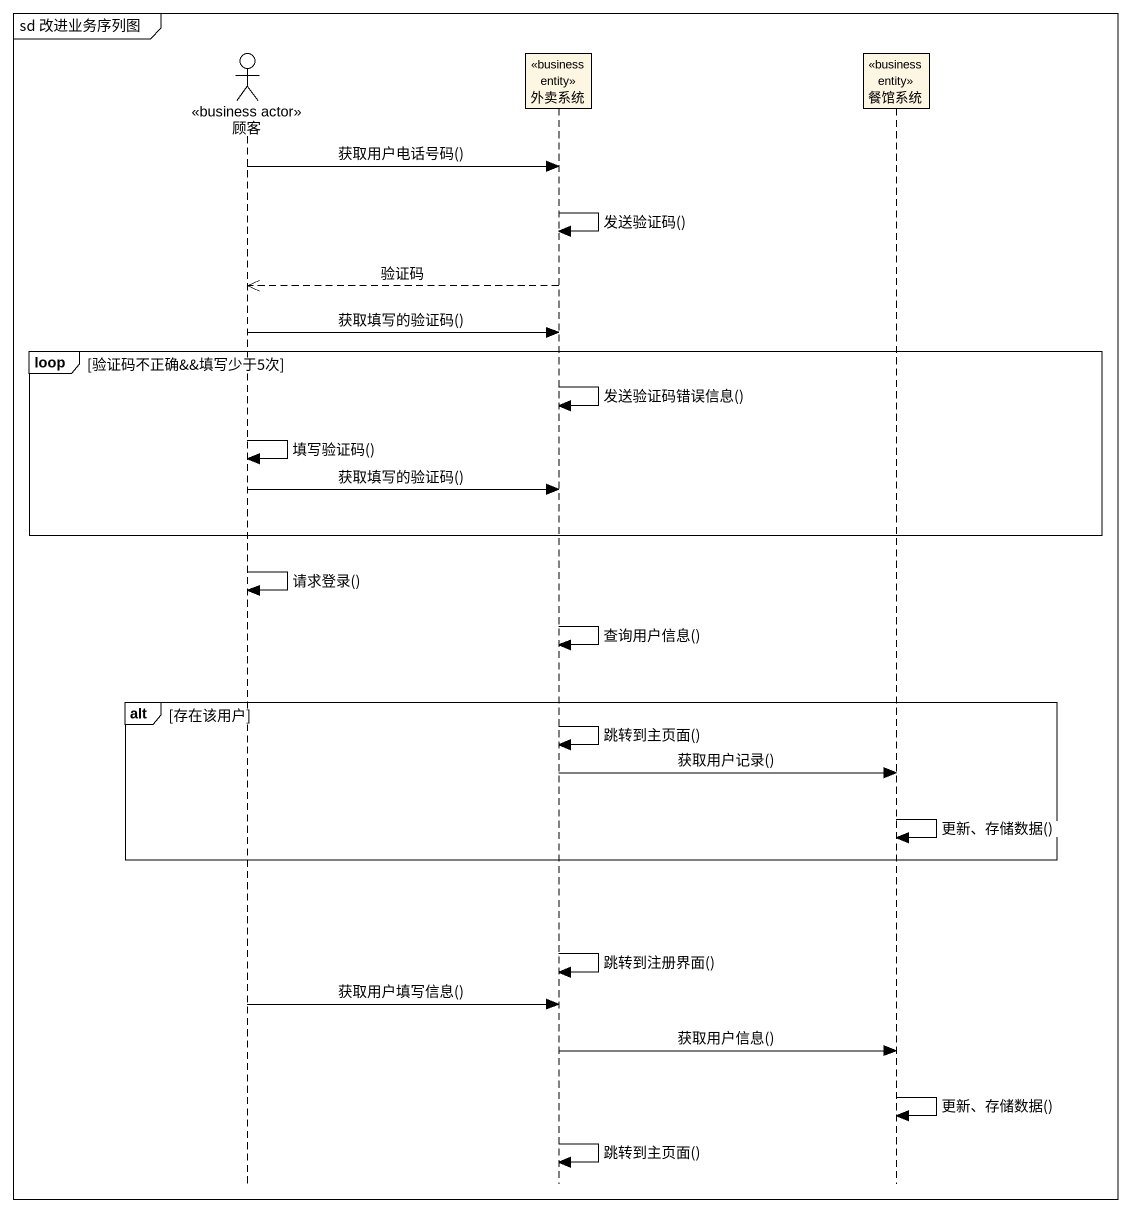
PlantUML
@startuml
mainframe sd 改进业务序列图
hide footbox
actor 顾客 <<business actor>>
participant 外卖系统 <<business entity>>
participant 餐馆系统 <<business entity>>

顾客 -> 外卖系统 : 获取用户电话号码()
外卖系统 -> 外卖系统 : 发送验证码()
外卖系统 -->> 顾客 : 验证码
顾客 -> 外卖系统 : 获取填写的验证码()
loop 验证码不正确&&填写少于5次
  外卖系统 -> 外卖系统 : 发送验证码错误信息()
  顾客 -> 顾客 : 填写验证码()
  顾客 -> 外卖系统 : 获取填写的验证码()
end
顾客 -> 顾客 : 请求登录()
外卖系统 -> 外卖系统 : 查询用户信息()
alt 存在该用户
  外卖系统 -> 外卖系统 : 跳转到主页面()
  外卖系统 -> 餐馆系统 : 获取用户记录()
  餐馆系统 -> 餐馆系统 : 更新、存储数据()
end
外卖系统 -> 外卖系统 : 跳转到注册界面()
顾客 -> 外卖系统 : 获取用户填写信息()
外卖系统 -> 餐馆系统 : 获取用户信息()
餐馆系统 -> 餐馆系统 : 更新、存储数据()
外卖系统 -> 外卖系统 : 跳转到主页面()
@enduml
